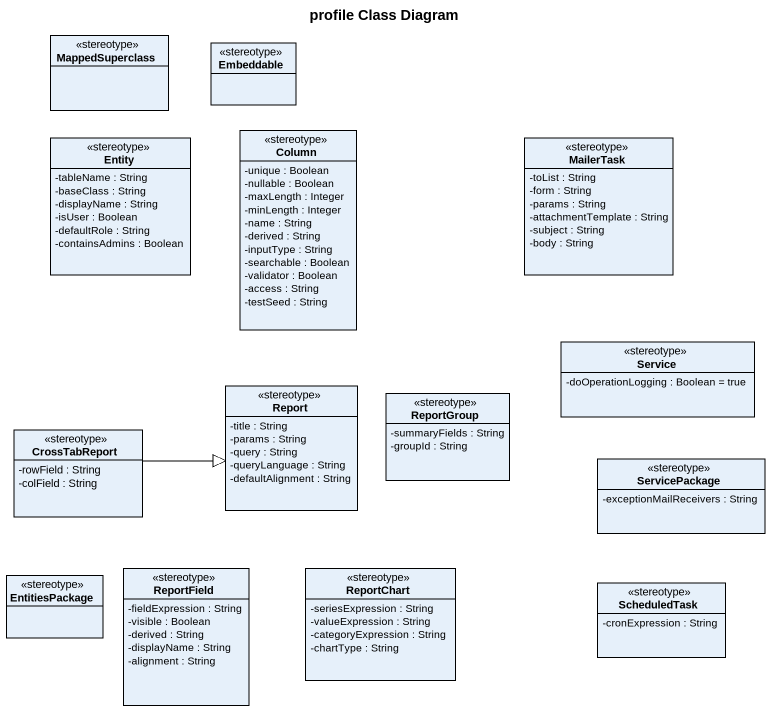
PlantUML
@startuml
title profile Class Diagram
hide circle
hide empty members
skinparam classAttributeIconSize 0
class MappedSuperclass <<stereotype>>
class Embeddable <<stereotype>>
class "Entity" as Entity_ <<stereotype>> {
  -tableName : String
  -baseClass : String
  -displayName : String
  -isUser : Boolean
  -defaultRole : String
  -containsAdmins : Boolean
}
class Column <<stereotype>> {
  -unique : Boolean
  -nullable : Boolean
  -maxLength : Integer
  -minLength : Integer
  -name : String
  -derived : String
  -inputType : String
  -searchable : Boolean
  -validator : Boolean
  -access : String
  -testSeed : String
}
class MailerTask <<stereotype>> {
  -toList : String
  -form : String
  -params : String
  -attachmentTemplate : String
  -subject : String
  -body : String
}
class Service <<stereotype>> {
  -doOperationLogging : Boolean = true
}
class Report <<stereotype>> {
  -title : String
  -params : String
  -query : String
  -queryLanguage : String
  -defaultAlignment : String
}
class ReportGroup <<stereotype>> {
  -summaryFields : String
  -groupId : String
}
class CrossTabReport <<stereotype>> {
  -rowField : String
  -colField : String
}
class ServicePackage <<stereotype>> {
  -exceptionMailReceivers : String
}
class EntitiesPackage <<stereotype>>
class ReportField <<stereotype>> {
  -fieldExpression : String
  -visible : Boolean
  -derived : String
  -displayName : String
  -alignment : String
}
class ReportChart <<stereotype>> {
  -seriesExpression : String
  -valueExpression : String
  -categoryExpression : String
  -chartType : String
}
class ScheduledTask <<stereotype>> {
  -cronExpression : String
}
CrossTabReport -right-|> Report
@enduml
